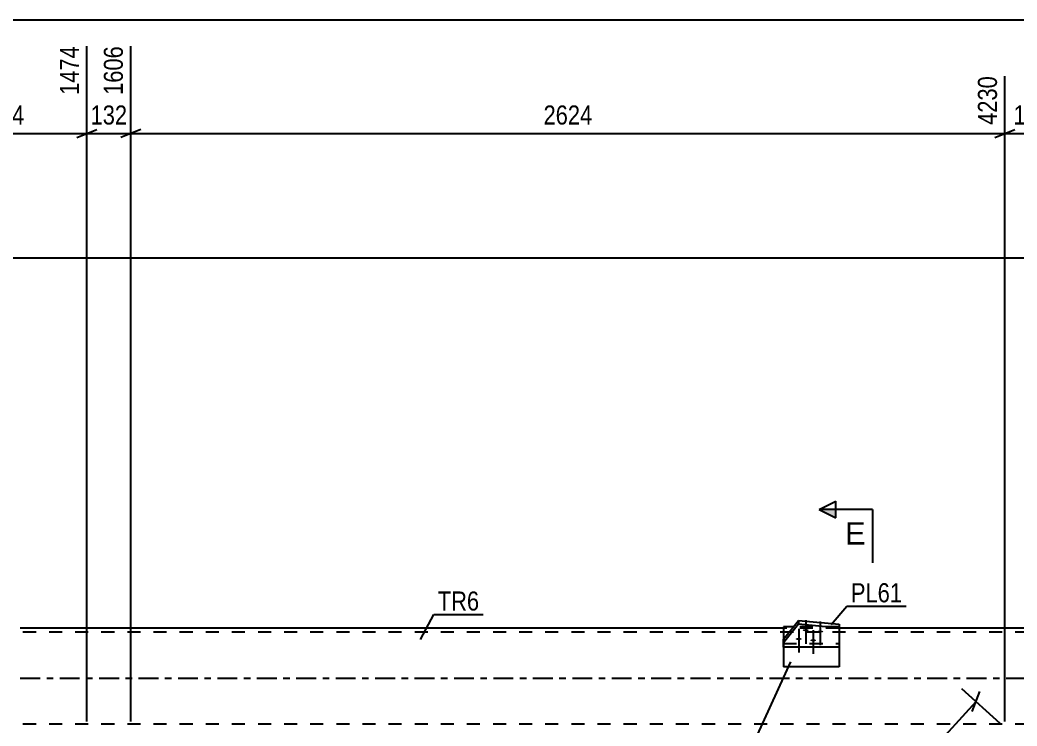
# Model space of a CAD drawing. Header units: millimetres. Extents: x -109 to 1080, y -501 to 340.
# Drawn here: x 15.6 to 165.2, y -7.2 to 98.8 of the extents above; entities that cross this region are included whole.
import ezdxf

# ---------------------------------------------------------------- set-up
doc = ezdxf.new("R2010")
doc.units = ezdxf.units.MM
doc.linetypes.add('DXK_LINE_DOT2', pattern=[3.9198, 1.9599, -1.9599])
doc.linetypes.add('DXK_LINE_DOT3', pattern=[5.9187, 2.979, -0.9799, 0.9799, -0.9799])
doc.styles.add('Arial', font='ARIAL.TTF', dxfattribs={"height": 0.2})
doc.styles.add('Arial Narrow', font='ARIALN.TTF', dxfattribs={"height": 0.2})

# ---------------------------------------------------------------- blocks, each defined once
blk = doc.blocks.new('Part-389666448-1448 - 1389')
at = {"color": 2, "linetype": 'Continuous'}
for p, q in [((130.18, 7.5), (15.62, 7.5)), ((172.25, 7.5), (138.51, 7.5))]:
    blk.add_line(p, q, dxfattribs=at)
at = {"color": 7, "linetype": 'DXK_LINE_DOT2'}
for p, q in [((138.51, 7.5), (130.18, 7.5)), ((625.55, 6.9), (15.62, 6.9)), ((625.55, -6.9), (15.62, -6.9))]:
    blk.add_line(p, q, dxfattribs=at)
at = {"color": 7, "linetype": 'DXK_LINE_DOT3'}
blk.add_line((15.62, 0), (625.55, 0), dxfattribs=at)
blk = doc.blocks.new('Part-389666448-1401 - 1389')
at = {"color": 2, "linetype": 'Continuous'}
for p, q in [((130.18, 5.84), (132.42, 8.65)), ((132.42, 8.09), (130.18, 5.28)), ((132.42, 8.65), (138.51, 8.08)), ((132.42, 8.65), (132.42, 8.09)), ((138.51, 7.51), (132.42, 8.09)), ((138.51, 8.08), (138.51, 4.65)), ((130.18, 4.65), (130.18, 5.84)), ((138.51, 4.65), (130.18, 4.65))]:
    blk.add_line(p, q, dxfattribs=at)
at = {"color": 7, "linetype": 'DXK_LINE_DOT2'}
blk.add_line((130.18, 5.21), (138.51, 5.21), dxfattribs=at)
blk = doc.blocks.new('Part-389666448-1649 - 1389')
at = {"color": 2, "linetype": 'Continuous'}
for p, q in [((131.66, 7.69), (130.18, 7.69)), ((130.18, 7.69), (130.18, 5.84)), ((130.18, 4.65), (130.18, 1.69)), ((138.51, 4.65), (138.51, 1.69)), ((138.51, 1.69), (130.18, 1.69))]:
    blk.add_line(p, q, dxfattribs=at)
at = {"color": 7, "linetype": 'DXK_LINE_DOT2'}
for p, q in [((138.51, 7.69), (131.66, 7.69)), ((138.51, 7.69), (138.51, 4.65)), ((130.18, 5.84), (130.18, 4.65))]:
    blk.add_line(p, q, dxfattribs=at)
blk = doc.blocks.new('Bolt-389666448-1689 - 1389')
at = {"linetype": 'Continuous'}
for points in [[(132.46, 6.02), (132.56, 6.02), (132.65, 6.01), (132.73, 5.99), (132.8, 5.97), (132.85, 5.94), (132.89, 5.91), (132.91, 5.88), (132.91, 5.85), (132.89, 5.82), (132.85, 5.79), (132.8, 5.76), (132.73, 5.74), (132.65, 5.72), (132.56, 5.71), (132.46, 5.71), (132.37, 5.71), (132.28, 5.72), (132.2, 5.74), (132.13, 5.76), (132.07, 5.79), (132.03, 5.82), (132.01, 5.85), (132.01, 5.88), (132.03, 5.91), (132.07, 5.94), (132.13, 5.97), (132.2, 5.99), (132.28, 6.01), (132.37, 6.02)], [(133.52, 7.34), (133.61, 7.34), (133.7, 7.33), (133.78, 7.31), (133.85, 7.29), (133.91, 7.26), (133.95, 7.23), (133.97, 7.2), (133.97, 7.17), (133.95, 7.14), (133.91, 7.11), (133.85, 7.08), (133.78, 7.06), (133.7, 7.04), (133.61, 7.03), (133.52, 7.03), (133.42, 7.03), (133.34, 7.04), (133.25, 7.06), (133.18, 7.08), (133.13, 7.11), (133.09, 7.14), (133.07, 7.17), (133.07, 7.2), (133.09, 7.23), (133.13, 7.26), (133.18, 7.29), (133.25, 7.31), (133.34, 7.33), (133.42, 7.34)], [(135.69, 7.14), (135.78, 7.13), (135.87, 7.12), (135.95, 7.11), (136.02, 7.08), (136.08, 7.06), (136.12, 7.03), (136.14, 7), (136.14, 6.97), (136.12, 6.93), (136.08, 6.9), (136.02, 6.88), (135.95, 6.86), (135.87, 6.84), (135.78, 6.83), (135.69, 6.83), (135.59, 6.83), (135.51, 6.84), (135.42, 6.86), (135.35, 6.88), (135.3, 6.9), (135.26, 6.93), (135.24, 6.97), (135.24, 7), (135.26, 7.03), (135.3, 7.06), (135.35, 7.08), (135.42, 7.11), (135.51, 7.12), (135.59, 7.13)], [(134.63, 5.82), (134.73, 5.81), (134.82, 5.8), (134.9, 5.79), (134.97, 5.77), (135.02, 5.74), (135.06, 5.71), (135.08, 5.68), (135.08, 5.65), (135.06, 5.61), (135.02, 5.59), (134.97, 5.56), (134.9, 5.54), (134.82, 5.52), (134.73, 5.51), (134.63, 5.51), (134.54, 5.51), (134.45, 5.52), (134.37, 5.54), (134.3, 5.56), (134.24, 5.59), (134.2, 5.61), (134.19, 5.65), (134.19, 5.68), (134.2, 5.71), (134.24, 5.74), (134.3, 5.77), (134.37, 5.79), (134.45, 5.8), (134.54, 5.81)]]:
    blk.add_hatch(color=1, dxfattribs=at).paths.add_polyline_path(points)
at = {"color": 1, "linetype": 'Continuous'}
for p, q in [((133.52, 8.69), (133.52, 5.16)), ((135.69, 8.49), (135.69, 4.96)), ((132.46, 7.37), (132.46, 3.84)), ((134.63, 7.17), (134.63, 3.64))]:
    blk.add_line(p, q, dxfattribs=at)
blk = doc.blocks.new('StraightDimension-389666448-16417 - 1389')
at = {"color": 7, "linetype": 'Continuous'}
blk.add_line((-31.28, 98.75), (672.45, 98.75), dxfattribs=at)
blk = doc.blocks.new('StraightDimension-389666448-2436 - 1389')
at = {"color": 7, "linetype": 'Continuous'}
for p, q in [((25.62, -6.5), (25.62, 94.83)), ((32.22, -6.5), (32.22, 94.83)), ((24.12, 81.11), (27.12, 82.31)), ((25.62, 81.71), (32.22, 81.71)), ((33.72, 82.31), (30.72, 81.11))]:
    blk.add_line(p, q, dxfattribs=at)
at = {"color": 0}
blk.add_wipeout([(32.26, 82.46), (32.26, 86.66), (25.57, 86.66), (25.57, 82.46)], dxfattribs=at)
at = {"color": 3, "style": 'Arial Narrow'}
blk.add_text('132', height=2.863, dxfattribs=at).set_placement((26.17, 83.06))
at = {"color": 0, "linetype": 'Continuous'}
blk.add_wipeout([(31.62, 95.43), (27.42, 95.43), (27.42, 86.91), (31.62, 86.91)], dxfattribs=at)
at = {"color": 3, "linetype": 'Continuous', "style": 'Arial Narrow'}
blk.add_text('1606', height=2.863, rotation=90.0002, dxfattribs=at).set_placement((31.02, 87.51))
blk = doc.blocks.new('StraightDimension-389666448-2115 - 1389')
at = {"color": 7, "linetype": 'Continuous'}
for p, q in [((162.68, -6.83), (156.96, -1.6)), ((158.5, -5.03), (159.64, -2.01)), ((97.48, -70.88), (159.07, -3.52)), ((101.1, -74.18), (95.38, -68.96)), ((98.05, -69.37), (96.91, -72.39))]:
    blk.add_line(p, q, dxfattribs=at)
at = {"color": 0}
blk.add_wipeout([(130.59, -33.55), (127.49, -30.72), (121.75, -37), (124.85, -39.83)], dxfattribs=at)
at = {"color": 3, "style": 'Arial Narrow'}
blk.add_text('1825', height=2.863, rotation=47.5612, dxfattribs=at).set_placement((124.81, -38.99))
blk = doc.blocks.new('StraightDimension-389666448-2359 - 1389')
at = {"color": 7, "linetype": 'Continuous'}
for p, q in [((25.62, -6.5), (25.62, 94.83)), ((-0.48, 8.5), (-0.48, 84.84)), ((1.02, 82.31), (-1.98, 81.11)), ((-0.48, 81.71), (25.62, 81.71)), ((24.12, 81.11), (27.12, 82.31))]:
    blk.add_line(p, q, dxfattribs=at)
at = {"color": 0}
blk.add_wipeout([(16.82, 82.46), (16.82, 86.66), (8.31, 86.66), (8.31, 82.46)], dxfattribs=at)
at = {"color": 3, "style": 'Arial Narrow'}
blk.add_text('1474', height=2.863, dxfattribs=at).set_placement((8.91, 83.06))
at = {"color": 0, "linetype": 'Continuous'}
for points in [[(25.02, 95.43), (20.82, 95.43), (20.82, 86.91), (25.02, 86.91)], [(-1.08, 85.44), (-5.28, 85.44), (-5.28, 82.41), (-1.08, 82.41)]]:
    blk.add_wipeout(points, dxfattribs=at)
at = {"color": 3, "linetype": 'Continuous', "style": 'Arial Narrow'}
for s, height, p in [('1474', 2.863, (24.42, 87.51)), ('0', 2.86, (-1.68, 83.01))]:
    blk.add_text(s, height=height, rotation=90.0002, dxfattribs=at).set_placement(p)
blk = doc.blocks.new('StraightDimension-389666448-2414 - 1389')
at = {"color": 7, "linetype": 'Continuous'}
for p, q in [((171.45, -6.5), (171.45, 94.83)), ((163.42, -6.5), (163.42, 90.33)), ((161.92, 81.11), (164.92, 82.31)), ((163.42, 81.71), (171.45, 81.71)), ((172.95, 82.31), (169.95, 81.11))]:
    blk.add_line(p, q, dxfattribs=at)
at = {"color": 0}
blk.add_wipeout([(170.78, 82.46), (170.78, 86.66), (164.09, 86.66), (164.09, 82.46)], dxfattribs=at)
at = {"color": 3, "style": 'Arial Narrow'}
blk.add_text('161', height=2.863, dxfattribs=at).set_placement((164.69, 83.06))
at = {"color": 0, "linetype": 'Continuous'}
blk.add_wipeout([(170.85, 95.43), (166.65, 95.43), (166.65, 86.91), (170.85, 86.91)], dxfattribs=at)
at = {"color": 3, "linetype": 'Continuous', "style": 'Arial Narrow'}
blk.add_text('4391', height=2.863, rotation=90.0002, dxfattribs=at).set_placement((170.25, 87.51))
blk = doc.blocks.new('StraightDimension-389666448-2425 - 1389')
at = {"color": 7, "linetype": 'Continuous'}
for p, q in [((32.22, -6.5), (32.22, 94.83)), ((163.42, -6.5), (163.42, 90.33)), ((33.72, 82.31), (30.72, 81.11)), ((32.22, 81.71), (163.42, 81.71)), ((161.92, 81.11), (164.92, 82.31))]:
    blk.add_line(p, q, dxfattribs=at)
at = {"color": 0}
blk.add_wipeout([(102.08, 82.46), (102.08, 86.66), (93.56, 86.66), (93.56, 82.46)], dxfattribs=at)
at = {"color": 3, "style": 'Arial Narrow'}
blk.add_text('2624', height=2.863, dxfattribs=at).set_placement((94.16, 83.06))
at = {"color": 0, "linetype": 'Continuous'}
blk.add_wipeout([(162.82, 90.93), (158.62, 90.93), (158.62, 82.41), (162.82, 82.41)], dxfattribs=at)
at = {"color": 3, "linetype": 'Continuous', "style": 'Arial Narrow'}
blk.add_text('4230', height=2.863, rotation=90.0002, dxfattribs=at).set_placement((162.22, 83.01))
blk = doc.blocks.new('StraightDimension-389666448-13301 - 1389')
at = {"color": 7, "linetype": 'Continuous'}
blk.add_line((171.85, 63), (-61.88, 63), dxfattribs=at)
blk = doc.blocks.new('Mark-389666448-1444 - 1389')
at = {"color": 0}
blk.add_wipeout([(84.5, 10.13), (84.5, 13.13), (78.29, 13.13), (78.29, 10.13)], dxfattribs=at)
blk.add_wipeout([(84.5, 10.13), (84.5, 13.13), (78.29, 13.13), (78.29, 10.13)], dxfattribs=at)
at = {"color": 30, "linetype": 'Continuous'}
for p, q in [((75.71, 5.78), (77.69, 9.53)), ((77.69, 9.53), (85.1, 9.53))]:
    blk.add_line(p, q, dxfattribs=at)
at = {"color": 3, "style": 'Arial Narrow'}
blk.add_text('TR6', height=2.863, dxfattribs=at).set_placement((78.29, 10.13))
blk = doc.blocks.new('Mark-389666448-1645 - 1389')
at = {"color": 0}
blk.add_wipeout([(122.95, -13.7), (122.95, -10.7), (115.27, -10.7), (115.27, -13.7)], dxfattribs=at)
blk.add_wipeout([(122.95, -13.7), (122.95, -10.7), (115.27, -10.7), (115.27, -13.7)], dxfattribs=at)
at = {"color": 30, "linetype": 'Continuous'}
for p in [(131.21, 2.43), (114.67, -14.3)]:
    blk.add_line(p, (123.55, -14.3), dxfattribs=at)
at = {"color": 3, "style": 'Arial Narrow'}
blk.add_text('PL62', height=2.863, dxfattribs=at).set_placement((115.27, -13.7))
blk = doc.blocks.new('Mark-389666448-11143 - 1389')
at = {"color": 0}
blk.add_wipeout([(147.98, 11.37), (147.98, 14.37), (140.3, 14.37), (140.3, 11.37)], dxfattribs=at)
blk.add_wipeout([(147.98, 11.37), (147.98, 14.37), (140.3, 14.37), (140.3, 11.37)], dxfattribs=at)
at = {"color": 30, "linetype": 'Continuous'}
for p, q in [((137.33, 8.04), (139.7, 10.77)), ((139.7, 10.77), (148.58, 10.77))]:
    blk.add_line(p, q, dxfattribs=at)
at = {"color": 3, "style": 'Arial Narrow'}
blk.add_text('PL61', height=2.863, dxfattribs=at).set_placement((140.3, 11.37))
blk = doc.blocks.new('SectionMark-389666448-11324 - 1389')
at = {"linetype": 'Continuous'}
for points in [[(138.01, 25.28), (138.01, 24.04), (135.51, 25.28)], [(138.01, -16.81), (138.01, -18.06), (135.51, -18.06)]]:
    blk.add_hatch(color=6, dxfattribs=at).paths.add_polyline_path(points)
at = {"color": 6, "linetype": 'Continuous'}
for p, q in [((135.51, 25.28), (138.01, 26.54)), ((138.01, 24.04), (138.01, 26.54)), ((143.51, 25.28), (135.51, 25.28)), ((135.51, 25.28), (138.01, 24.04)), ((143.51, 25.28), (143.51, 17.28)), ((143.51, -18.06), (143.51, -10.06)), ((135.51, -18.06), (138.01, -16.81)), ((138.01, -16.81), (138.01, -19.31)), ((143.51, -18.06), (135.51, -18.06)), ((138.01, -19.31), (135.51, -18.06))]:
    blk.add_line(p, q, dxfattribs=at)
at = {"color": 0, "linetype": 'Continuous'}
for points in [[(142.51, 20.03), (142.51, 23.53), (139.4, 23.53), (139.4, 20.03)], [(142.51, -16.31), (142.51, -12.81), (139.4, -12.81), (139.4, -16.31)]]:
    blk.add_wipeout(points, dxfattribs=at)
at = {"color": 3, "linetype": 'Continuous', "style": 'Arial'}
for p in [(139.4, 20.03), (139.4, -16.31)]:
    blk.add_text('E', height=3.34, dxfattribs=at).set_placement(p)

msp = doc.modelspace()

# ---------------------------------------------------------------- block references
for name in ['Part-389666448-1448 - 1389', 'Part-389666448-1401 - 1389', 'Part-389666448-1649 - 1389', 'Bolt-389666448-1689 - 1389']:
    msp.add_blockref(name, (0, 0))

# ---------------------------------------------------------------- next in the draw order: block references
msp.add_blockref('StraightDimension-389666448-16417 - 1389', (0, 0))

# ---------------------------------------------------------------- next in the draw order: block references
for name in ['StraightDimension-389666448-2436 - 1389', 'StraightDimension-389666448-2115 - 1389']:
    msp.add_blockref(name, (0, 0))

# ---------------------------------------------------------------- next in the draw order: block references
for name in ['StraightDimension-389666448-2359 - 1389', 'StraightDimension-389666448-2414 - 1389']:
    msp.add_blockref(name, (0, 0))

# ---------------------------------------------------------------- next in the draw order: block references
msp.add_blockref('StraightDimension-389666448-2425 - 1389', (0, 0))

# ---------------------------------------------------------------- next in the draw order: block references
msp.add_blockref('StraightDimension-389666448-13301 - 1389', (0, 0))

# ---------------------------------------------------------------- next in the draw order: block references
for name in ['Mark-389666448-11143 - 1389', 'Mark-389666448-1444 - 1389', 'Mark-389666448-1645 - 1389']:
    msp.add_blockref(name, (0, 0))

# ---------------------------------------------------------------- next in the draw order: block references
msp.add_blockref('SectionMark-389666448-11324 - 1389', (0, 0))

doc.saveas('drawing.dxf')
